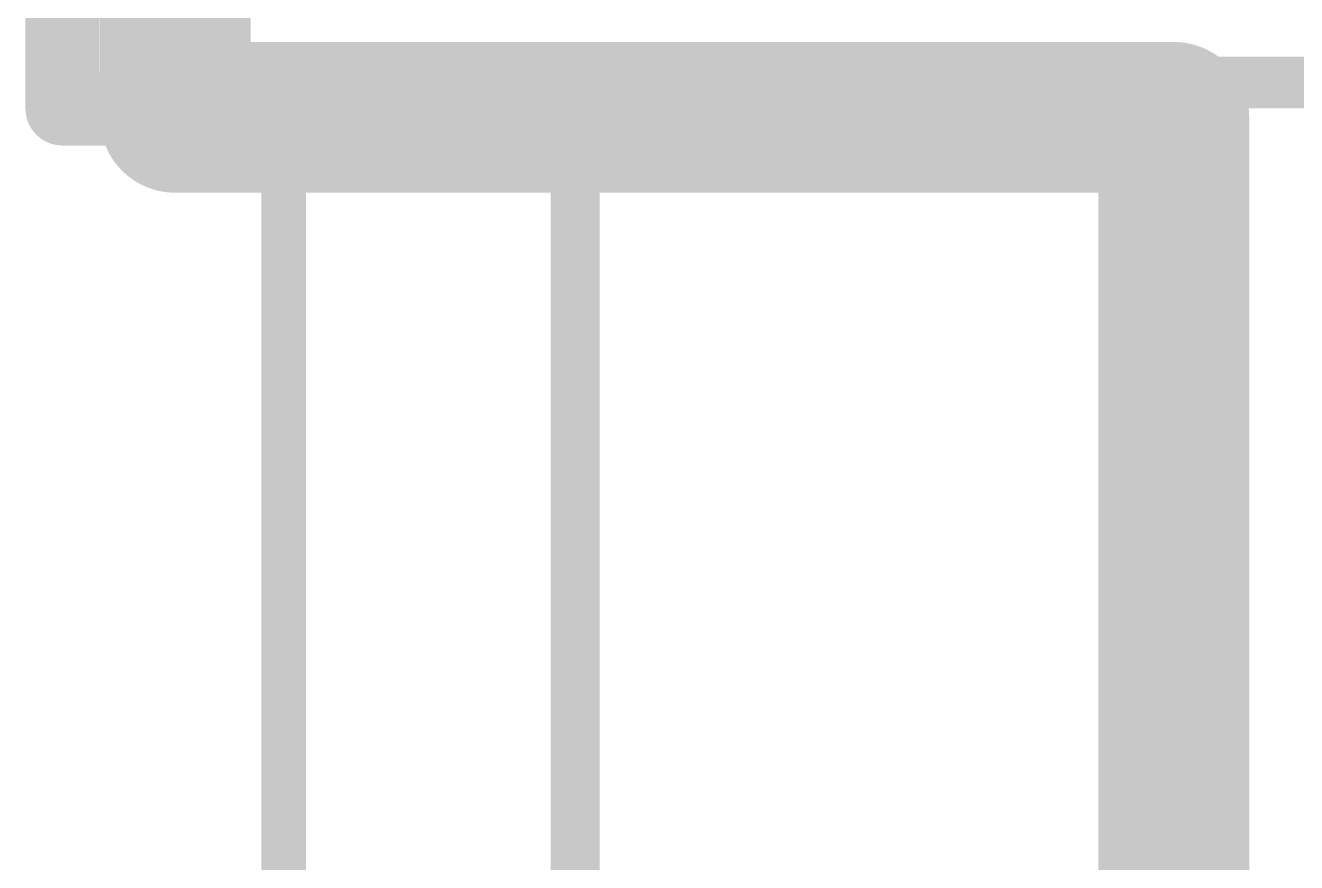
# Model space of a CAD drawing. Header units: inches. Extents: x -21 to 344, y -3 to 240.
# Drawn here: x -1.35 to 7.22, y 25.12 to 30.76 of the extents above; entities that cross this region are included whole.
import ezdxf

# ---------------------------------------------------------------- set-up
doc = ezdxf.new("R2010")
doc.units = ezdxf.units.IN
for name, color, linetype in [('Bottom 3D Body', 216, 'Continuous'), ('Int1 -GND)', 76, 'Continuous'), ('Int2 -PWR)', 16, 'Continuous'), ('Keep-Out Layer', 6, 'Continuous'), ('Route Tool Path', 56, 'Continuous'), ('Top Component Center', 76, 'Continuous'), ('Top Designator', 56, 'Continuous'), ('Top Overlay', 2, 'Continuous')]:
    doc.layers.add(name, color=color, linetype=linetype)

# ---------------------------------------------------------------- blocks, each defined once
blk = doc.blocks.new('ESP32_WROOM_32E_N4_10')
at = {"layer": 'Bottom 3D Body'}
for points in [[(-7.56, 15.26, 0.3, 0.3, 0), (10.45, 15.26, 0.3, 0.3, 0)], [(10.45, 15.26, 0.3, 0.3, 0), (10.45, -10.24, 0.3, 0.3, 0)]]:
    blk.add_lwpolyline(points, format="xyseb", dxfattribs=at)
blk.add_lwpolyline([(10.375, 15.26, 0.15, 0.15, 1), (10.525, 15.26, 0.15, 0.15, 1)], format="xyseb", close=True, dxfattribs=at)
blk.add_lwpolyline([(10.375, 15.26, 0.15, 0.15, 1), (10.525, 15.26, 0.15, 0.15, 1)], format="xyseb", close=True, dxfattribs=at)
at = {"layer": 'Top Component Center'}
for points in [[(-7.55, 15.25, 0.3, 0.3, 0), (10.46, 15.25, 0.3, 0.3, 0)], [(10.46, 15.25, 0.3, 0.3, 0), (10.46, -10.25, 0.3, 0.3, 0)]]:
    blk.add_lwpolyline(points, format="xyseb", dxfattribs=at)
blk.add_lwpolyline([(10.385, 15.25, 0.15, 0.15, 1), (10.535, 15.25, 0.15, 0.15, 1)], format="xyseb", close=True, dxfattribs=at)
blk.add_lwpolyline([(10.385, 15.25, 0.15, 0.15, 1), (10.535, 15.25, 0.15, 0.15, 1)], format="xyseb", close=True, dxfattribs=at)
at = {"layer": 'Top Designator'}
for points in [[(-7.545, 15.23, 0.3, 0.3, 0), (10.465, 15.23, 0.3, 0.3, 0)], [(10.465, 15.23, 0.3, 0.3, 0), (10.465, -10.27, 0.3, 0.3, 0)]]:
    blk.add_lwpolyline(points, format="xyseb", dxfattribs=at)
blk.add_lwpolyline([(10.39, 15.23, 0.15, 0.15, 1), (10.54, 15.23, 0.15, 0.15, 1)], format="xyseb", close=True, dxfattribs=at)
blk.add_lwpolyline([(10.39, 15.23, 0.15, 0.15, 1), (10.54, 15.23, 0.15, 0.15, 1)], format="xyseb", close=True, dxfattribs=at)
at = {"layer": 'Top Overlay'}
for points in [[(-7.5, 17.21, 0.3, 0.3, 0), (10.5, 17.21, 0.3, 0.3, 0)], [(10.5, 17.21, 0.3, 0.3, 0), (10.5, 8.38, 0.3, 0.3, 0)], [(-7.5, 11.02, 0.3, 0.3, 0), (10.5, 11.02, 0.3, 0.3, 0)]]:
    blk.add_lwpolyline(points, format="xyseb", dxfattribs=at)
for points in [[(10.425, 17.21, 0.15, 0.15, 1), (10.575, 17.21, 0.15, 0.15, 1)], [(10.425, 17.21, 0.15, 0.15, 1), (10.575, 17.21, 0.15, 0.15, 1)], [(10.425, 11.02, 0.15, 0.15, 1), (10.575, 11.02, 0.15, 0.15, 1)]]:
    blk.add_lwpolyline(points, format="xyseb", close=True, dxfattribs=at)

msp = doc.modelspace()

# ---------------------------------------------------------------- linework, layer by layer
at = {"layer": 'Int1 -GND)'}
for points in [[(-0.34, 107.54, 1.016, 1.016, 0), (-0.34, 30.14, 1.016, 1.016, 0)], [(-0.34, 30.14, 1.016, 1.016, 0), (6.39, 30.14, 1.016, 1.016, 0)], [(6.39, 12.67, 1.016, 1.016, 0), (6.39, 30.14, 1.016, 1.016, 0)]]:
    msp.add_lwpolyline(points, format="xyseb", dxfattribs=at)
for points in [[(-0.594, 30.14, 0.508, 0.508, 1), (-0.086, 30.14, 0.508, 0.508, 1)], [(-0.594, 30.14, 0.508, 0.508, 1), (-0.086, 30.14, 0.508, 0.508, 1)], [(6.136, 30.14, 0.508, 0.508, 1), (6.644, 30.14, 0.508, 0.508, 1)], [(6.136, 30.14, 0.508, 0.508, 1), (6.644, 30.14, 0.508, 0.508, 1)]]:
    msp.add_lwpolyline(points, format="xyseb", close=True, dxfattribs=at)
at = {"layer": 'Int2 -PWR)'}
for points in [[(-0.34, 107.54, 1.016, 1.016, 0), (-0.34, 30.14, 1.016, 1.016, 0)], [(-0.34, 30.14, 1.016, 1.016, 0), (6.39, 30.14, 1.016, 1.016, 0)], [(6.39, 12.67, 1.016, 1.016, 0), (6.39, 30.14, 1.016, 1.016, 0)]]:
    msp.add_lwpolyline(points, format="xyseb", dxfattribs=at)
for points in [[(-0.594, 30.14, 0.508, 0.508, 1), (-0.086, 30.14, 0.508, 0.508, 1)], [(-0.594, 30.14, 0.508, 0.508, 1), (-0.086, 30.14, 0.508, 0.508, 1)], [(6.136, 30.14, 0.508, 0.508, 1), (6.644, 30.14, 0.508, 0.508, 1)], [(6.136, 30.14, 0.508, 0.508, 1), (6.644, 30.14, 0.508, 0.508, 1)]]:
    msp.add_lwpolyline(points, format="xyseb", close=True, dxfattribs=at)
at = {"layer": 'Keep-Out Layer'}
for points in [[(-0.34, 107.54, 0.2, 0.2, 0), (-0.34, 30.14, 0.2, 0.2, 0)], [(-0.34, 30.14, 0.2, 0.2, 0), (6.39, 30.14, 0.2, 0.2, 0)], [(6.39, 12.67, 0.2, 0.2, 0), (6.39, 30.14, 0.2, 0.2, 0)]]:
    msp.add_lwpolyline(points, format="xyseb", dxfattribs=at)
for points in [[(-0.39, 30.14, 0.1, 0.1, 1), (-0.29, 30.14, 0.1, 0.1, 1)], [(-0.39, 30.14, 0.1, 0.1, 1), (-0.29, 30.14, 0.1, 0.1, 1)], [(6.34, 30.14, 0.1, 0.1, 1), (6.44, 30.14, 0.1, 0.1, 1)], [(6.34, 30.14, 0.1, 0.1, 1), (6.44, 30.14, 0.1, 0.1, 1)]]:
    msp.add_lwpolyline(points, format="xyseb", close=True, dxfattribs=at)
at = {"layer": 'Route Tool Path'}
for points in [[(-1.1, 108.3, 0.5, 0.5, 0), (-1.1, 30.2, 0.5, 0.5, 0)], [(-1.1, 30.2, 0.5, 0.5, 0), (6.2, 30.2, 0.5, 0.5, 0)], [(6.2, 12.6, 0.5, 0.5, 0), (6.2, 30.2, 0.5, 0.5, 0)]]:
    msp.add_lwpolyline(points, format="xyseb", dxfattribs=at)
for points in [[(-1.225, 30.2, 0.25, 0.25, 1), (-0.975, 30.2, 0.25, 0.25, 1)], [(-1.225, 30.2, 0.25, 0.25, 1), (-0.975, 30.2, 0.25, 0.25, 1)], [(6.075, 30.2, 0.25, 0.25, 1), (6.325, 30.2, 0.25, 0.25, 1)], [(6.075, 30.2, 0.25, 0.25, 1), (6.325, 30.2, 0.25, 0.25, 1)]]:
    msp.add_lwpolyline(points, format="xyseb", close=True, dxfattribs=at)

# ---------------------------------------------------------------- block references
at = {"rotation": 90}
msp.add_blockref('ESP32_WROOM_32E_N4_10', (17.6, 19.9), dxfattribs=at)

doc.saveas('drawing.dxf')
